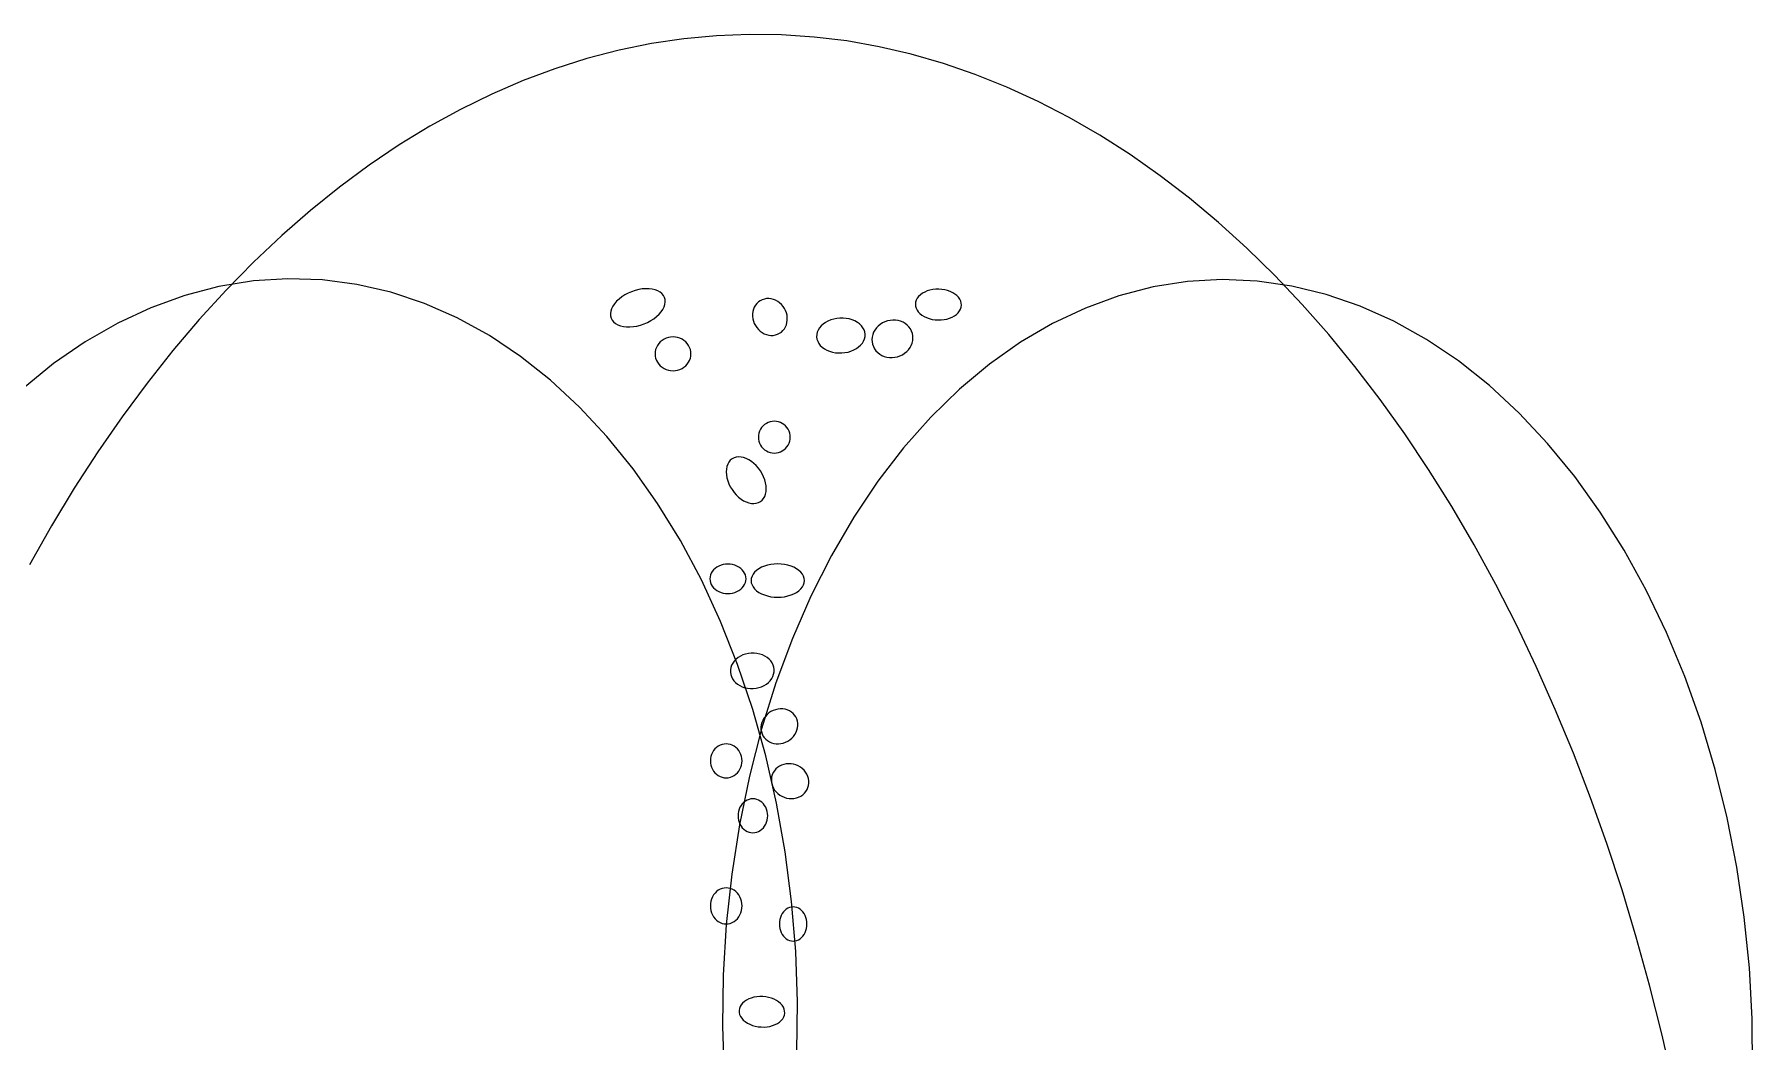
# Model space of a CAD drawing. Extents: x -1 to 217, y -22 to 302.
# Drawn here: x 35.8 to 99.4, y 101.3 to 138.5 of the extents above; entities that cross this region are included whole.
import ezdxf

# ---------------------------------------------------------------- set-up
doc = ezdxf.new("R2010")
doc.units = 0

msp = doc.modelspace()

# ---------------------------------------------------------------- linework, layer by layer
at = {"layer": 'ELLIPSES'}
for p, q in [((57.444, 137.942), (56.254, 137.633)), ((58.64, 138.187), (57.444, 137.942)), ((59.84, 138.367), (58.64, 138.187)), ((61.043, 138.481), (59.84, 138.367)), ((62.248, 138.53), (61.043, 138.481)), ((63.454, 138.514), (62.248, 138.53)), ((64.658, 138.433), (63.454, 138.514)), ((65.86, 138.287), (64.658, 138.433)), ((67.058, 138.075), (65.86, 138.287)), ((68.251, 137.798), (67.058, 138.075)), ((56.254, 137.633), (55.071, 137.259)), ((69.438, 137.457), (68.251, 137.798)), ((70.617, 137.052), (69.438, 137.457)), ((53.896, 136.821), (52.732, 136.32)), ((55.071, 137.259), (53.896, 136.821)), ((71.787, 136.584), (70.617, 137.052)), ((52.732, 136.32), (51.578, 135.756)), ((72.947, 136.052), (71.787, 136.584)), ((74.095, 135.457), (72.947, 136.052)), ((51.578, 135.756), (50.437, 135.13)), ((75.229, 134.801), (74.095, 135.457)), ((50.437, 135.13), (49.31, 134.443)), ((76.35, 134.083), (75.229, 134.801)), ((49.31, 134.443), (48.197, 133.694)), ((48.197, 133.694), (47.101, 132.886)), ((77.455, 133.305), (76.35, 134.083)), ((47.101, 132.886), (46.022, 132.019)), ((78.543, 132.468), (77.455, 133.305)), ((79.613, 131.572), (78.543, 132.468)), ((46.022, 132.019), (44.962, 131.094)), ((80.664, 130.619), (79.613, 131.572)), ((44.962, 131.094), (43.922, 130.112)), ((81.694, 129.61), (80.664, 130.619)), ((43.922, 130.112), (42.902, 129.074)), ((42.638, 129.205), (41.374, 128.874)), ((42.902, 129.074), (41.905, 127.981)), ((43.913, 129.411), (42.638, 129.205)), ((45.193, 129.494), (43.913, 129.411)), ((46.471, 129.451), (45.193, 129.494)), ((47.742, 129.283), (46.471, 129.451)), ((49, 128.992), (47.742, 129.283)), ((58.034, 129.06), (57.903, 129.015)), ((58.167, 129.094), (58.034, 129.06)), ((58.299, 129.116), (58.167, 129.094)), ((58.428, 129.126), (58.299, 129.116)), ((58.552, 129.125), (58.428, 129.126)), ((58.669, 129.111), (58.552, 129.125)), ((58.777, 129.085), (58.669, 129.111)), ((58.873, 129.048), (58.777, 129.085)), ((58.958, 129), (58.873, 129.048)), ((68.838, 129.041), (68.745, 129.001)), ((68.939, 129.071), (68.838, 129.041)), ((69.045, 129.093), (68.939, 129.071)), ((69.155, 129.105), (69.045, 129.093)), ((69.266, 129.108), (69.155, 129.105)), ((69.377, 129.1), (69.266, 129.108)), ((69.486, 129.083), (69.377, 129.1)), ((69.591, 129.057), (69.486, 129.083)), ((69.69, 129.022), (69.591, 129.057)), ((69.782, 128.978), (69.69, 129.022)), ((77.191, 129.188), (75.929, 128.862)), ((78.467, 129.388), (77.191, 129.188)), ((79.752, 129.461), (78.467, 129.388)), ((81.039, 129.406), (79.752, 129.461)), ((82.323, 129.224), (81.039, 129.406)), ((82.703, 128.545), (81.694, 129.61)), ((83.598, 128.915), (82.323, 129.224)), ((40.124, 128.422), (38.897, 127.849)), ((41.374, 128.874), (40.124, 128.422)), ((50.24, 128.578), (49, 128.992)), ((51.456, 128.043), (50.24, 128.578)), ((57.164, 128.386), (57.134, 128.294)), ((57.211, 128.478), (57.164, 128.386)), ((57.273, 128.57), (57.211, 128.478)), ((57.35, 128.659), (57.273, 128.57)), ((57.441, 128.744), (57.35, 128.659)), ((57.543, 128.823), (57.441, 128.744)), ((57.656, 128.896), (57.543, 128.823)), ((57.777, 128.96), (57.656, 128.896)), ((57.903, 129.015), (57.777, 128.96)), ((59.028, 128.943), (58.958, 129)), ((59.083, 128.876), (59.028, 128.943)), ((59.058, 128.36), (59.104, 128.452)), ((59.121, 128.802), (59.083, 128.876)), ((59.104, 128.452), (59.134, 128.544)), ((59.143, 128.721), (59.121, 128.802)), ((59.134, 128.544), (59.147, 128.634)), ((59.147, 128.634), (59.143, 128.721)), ((62.443, 128.442), (62.41, 128.364)), ((62.486, 128.514), (62.443, 128.442)), ((62.537, 128.579), (62.486, 128.514)), ((62.597, 128.635), (62.537, 128.579)), ((62.664, 128.682), (62.597, 128.635)), ((62.737, 128.718), (62.664, 128.682)), ((62.815, 128.743), (62.737, 128.718)), ((62.897, 128.757), (62.815, 128.743)), ((62.981, 128.76), (62.897, 128.757)), ((63.065, 128.751), (62.981, 128.76)), ((63.149, 128.73), (63.065, 128.751)), ((63.23, 128.698), (63.149, 128.73)), ((63.308, 128.655), (63.23, 128.698)), ((63.381, 128.603), (63.308, 128.655)), ((63.447, 128.542), (63.381, 128.603)), ((63.507, 128.472), (63.447, 128.542)), ((63.558, 128.397), (63.507, 128.472)), ((63.6, 128.315), (63.558, 128.397)), ((68.41, 128.631), (68.401, 128.557)), ((68.401, 128.557), (68.407, 128.482)), ((68.407, 128.482), (68.427, 128.409)), ((68.434, 128.704), (68.41, 128.631)), ((68.427, 128.409), (68.461, 128.337)), ((68.471, 128.773), (68.434, 128.704)), ((68.522, 128.839), (68.471, 128.773)), ((68.585, 128.9), (68.522, 128.839)), ((68.66, 128.954), (68.585, 128.9)), ((68.745, 129.001), (68.66, 128.954)), ((69.865, 128.927), (69.782, 128.978)), ((69.937, 128.869), (69.865, 128.927)), ((69.997, 128.806), (69.937, 128.869)), ((70.045, 128.738), (69.997, 128.806)), ((70.079, 128.667), (70.045, 128.738)), ((70.073, 128.372), (70.096, 128.444)), ((70.099, 128.593), (70.079, 128.667)), ((70.096, 128.444), (70.105, 128.518)), ((70.105, 128.518), (70.099, 128.593)), ((74.688, 128.411), (73.471, 127.837)), ((75.929, 128.862), (74.688, 128.411)), ((83.689, 127.426), (82.703, 128.545)), ((84.857, 128.482), (83.598, 128.915)), ((86.096, 127.925), (84.857, 128.482)), ((38.897, 127.849), (37.696, 127.159)), ((41.905, 127.981), (40.932, 126.835)), ((52.643, 127.389), (51.456, 128.043)), ((57.134, 128.294), (57.121, 128.204)), ((57.121, 128.204), (57.126, 128.118)), ((57.126, 128.118), (57.148, 128.037)), ((57.148, 128.037), (57.186, 127.962)), ((57.186, 127.962), (57.241, 127.895)), ((57.241, 127.895), (57.311, 127.838)), ((57.311, 127.838), (57.395, 127.79)), ((57.395, 127.79), (57.492, 127.753)), ((57.492, 127.753), (57.6, 127.727)), ((58.102, 127.745), (58.234, 127.779)), ((58.234, 127.779), (58.365, 127.823)), ((58.365, 127.823), (58.492, 127.878)), ((58.492, 127.878), (58.613, 127.943)), ((58.613, 127.943), (58.725, 128.015)), ((58.725, 128.015), (58.828, 128.094)), ((58.828, 128.094), (58.918, 128.179)), ((58.918, 128.179), (58.995, 128.268)), ((58.995, 128.268), (59.058, 128.36)), ((62.388, 128.281), (62.377, 128.194)), ((62.377, 128.194), (62.377, 128.105)), ((62.377, 128.105), (62.387, 128.016)), ((62.387, 128.016), (62.409, 127.928)), ((62.41, 128.364), (62.388, 128.281)), ((62.409, 127.928), (62.441, 127.843)), ((62.441, 127.843), (62.483, 127.761)), ((62.483, 127.761), (62.534, 127.685)), ((63.597, 127.716), (63.63, 127.794)), ((63.632, 128.23), (63.6, 128.315)), ((63.63, 127.794), (63.652, 127.877)), ((63.653, 128.142), (63.632, 128.23)), ((63.652, 127.877), (63.664, 127.964)), ((63.664, 128.053), (63.653, 128.142)), ((63.664, 127.964), (63.664, 128.053)), ((64.986, 127.814), (64.912, 127.747)), ((65.072, 127.874), (64.986, 127.814)), ((65.167, 127.926), (65.072, 127.874)), ((65.27, 127.969), (65.167, 127.926)), ((65.38, 128.002), (65.27, 127.969)), ((65.494, 128.024), (65.38, 128.002)), ((65.611, 128.036), (65.494, 128.024)), ((65.728, 128.036), (65.611, 128.036)), ((65.844, 128.026), (65.728, 128.036)), ((65.957, 128.005), (65.844, 128.026)), ((66.064, 127.973), (65.957, 128.005)), ((66.164, 127.932), (66.064, 127.973)), ((66.255, 127.881), (66.164, 127.932)), ((66.336, 127.822), (66.255, 127.881)), ((66.405, 127.755), (66.336, 127.822)), ((66.46, 127.683), (66.405, 127.755)), ((67.102, 127.806), (67.026, 127.743)), ((67.186, 127.859), (67.102, 127.806)), ((67.276, 127.902), (67.186, 127.859)), ((67.37, 127.934), (67.276, 127.902)), ((67.468, 127.955), (67.37, 127.934)), ((67.567, 127.964), (67.468, 127.955)), ((67.666, 127.961), (67.567, 127.964)), ((67.763, 127.946), (67.666, 127.961)), ((67.856, 127.92), (67.763, 127.946)), ((67.944, 127.883), (67.856, 127.92)), ((68.026, 127.835), (67.944, 127.883)), ((68.099, 127.778), (68.026, 127.835)), ((68.163, 127.712), (68.099, 127.778)), ((68.461, 128.337), (68.509, 128.269)), ((68.509, 128.269), (68.569, 128.206)), ((68.569, 128.206), (68.642, 128.148)), ((68.642, 128.148), (68.724, 128.097)), ((68.724, 128.097), (68.816, 128.054)), ((68.816, 128.054), (68.915, 128.018)), ((68.915, 128.018), (69.02, 127.992)), ((69.02, 127.992), (69.129, 127.975)), ((69.129, 127.975), (69.24, 127.968)), ((69.24, 127.968), (69.352, 127.97)), ((69.352, 127.97), (69.461, 127.982)), ((69.461, 127.982), (69.567, 128.004)), ((69.567, 128.004), (69.668, 128.035)), ((69.668, 128.035), (69.762, 128.074)), ((69.762, 128.074), (69.846, 128.121)), ((69.846, 128.121), (69.921, 128.176)), ((69.921, 128.176), (69.984, 128.236)), ((69.984, 128.236), (70.035, 128.302)), ((70.035, 128.302), (70.073, 128.372)), ((73.471, 127.837), (72.287, 127.143)), ((87.309, 127.248), (86.096, 127.925)), ((37.696, 127.159), (36.527, 126.355)), ((53.795, 126.621), (52.643, 127.389)), ((57.6, 127.727), (57.717, 127.714)), ((57.717, 127.714), (57.841, 127.712)), ((57.841, 127.712), (57.97, 127.722)), ((57.97, 127.722), (58.102, 127.745)), ((58.965, 127.156), (58.908, 127.095)), ((59.031, 127.21), (58.965, 127.156)), ((59.103, 127.256), (59.031, 127.21)), ((59.181, 127.292), (59.103, 127.256)), ((59.264, 127.318), (59.181, 127.292)), ((59.349, 127.334), (59.264, 127.318)), ((59.436, 127.339), (59.349, 127.334)), ((59.523, 127.334), (59.436, 127.339)), ((59.608, 127.318), (59.523, 127.334)), ((59.691, 127.292), (59.608, 127.318)), ((59.769, 127.256), (59.691, 127.292)), ((59.841, 127.21), (59.769, 127.256)), ((59.907, 127.156), (59.841, 127.21)), ((59.964, 127.095), (59.907, 127.156)), ((62.534, 127.685), (62.593, 127.616)), ((62.593, 127.616), (62.66, 127.555)), ((62.66, 127.555), (62.733, 127.502)), ((62.733, 127.502), (62.81, 127.46)), ((62.81, 127.46), (62.892, 127.428)), ((62.892, 127.428), (62.975, 127.407)), ((62.975, 127.407), (63.06, 127.398)), ((63.06, 127.398), (63.143, 127.4)), ((63.143, 127.4), (63.225, 127.414)), ((63.225, 127.414), (63.303, 127.44)), ((63.303, 127.44), (63.376, 127.476)), ((63.376, 127.476), (63.443, 127.523)), ((63.443, 127.523), (63.503, 127.579)), ((63.503, 127.579), (63.555, 127.644)), ((63.555, 127.644), (63.597, 127.716)), ((64.751, 127.43), (64.748, 127.345)), ((64.748, 127.345), (64.76, 127.262)), ((64.769, 127.513), (64.751, 127.43)), ((64.76, 127.262), (64.787, 127.18)), ((64.803, 127.595), (64.769, 127.513)), ((64.787, 127.18), (64.829, 127.103)), ((64.851, 127.673), (64.803, 127.595)), ((64.912, 127.747), (64.851, 127.673)), ((66.377, 127.039), (66.439, 127.112)), ((66.439, 127.112), (66.487, 127.19)), ((66.502, 127.605), (66.46, 127.683)), ((66.487, 127.19), (66.52, 127.272)), ((66.53, 127.524), (66.502, 127.605)), ((66.52, 127.272), (66.539, 127.356)), ((66.542, 127.44), (66.53, 127.524)), ((66.539, 127.356), (66.542, 127.44)), ((66.803, 127.337), (66.794, 127.246)), ((66.794, 127.246), (66.799, 127.156)), ((66.799, 127.156), (66.817, 127.068)), ((66.824, 127.426), (66.803, 127.337)), ((66.857, 127.513), (66.824, 127.426)), ((66.903, 127.596), (66.857, 127.513)), ((66.96, 127.673), (66.903, 127.596)), ((67.026, 127.743), (66.96, 127.673)), ((68.217, 127.638), (68.163, 127.712)), ((68.259, 127.559), (68.217, 127.638)), ((68.249, 127.028), (68.282, 127.115)), ((68.289, 127.474), (68.259, 127.559)), ((68.282, 127.115), (68.303, 127.205)), ((68.307, 127.386), (68.289, 127.474)), ((68.303, 127.205), (68.312, 127.295)), ((68.312, 127.295), (68.307, 127.386)), ((72.287, 127.143), (71.138, 126.333)), ((84.652, 126.254), (83.689, 127.426)), ((88.49, 126.454), (87.309, 127.248)), ((40.932, 126.835), (39.982, 125.637)), ((54.907, 125.74), (53.795, 126.621)), ((58.776, 126.796), (58.771, 126.714)), ((58.771, 126.714), (58.776, 126.633)), ((58.793, 126.876), (58.776, 126.796)), ((58.776, 126.633), (58.793, 126.552)), ((58.821, 126.953), (58.793, 126.876)), ((58.793, 126.552), (58.821, 126.475)), ((58.86, 127.027), (58.821, 126.953)), ((58.908, 127.095), (58.86, 127.027)), ((60.012, 127.027), (59.964, 127.095)), ((60.051, 126.953), (60.012, 127.027)), ((60.079, 126.876), (60.051, 126.953)), ((60.051, 126.475), (60.079, 126.552)), ((60.096, 126.796), (60.079, 126.876)), ((60.079, 126.552), (60.096, 126.633)), ((60.101, 126.714), (60.096, 126.796)), ((60.096, 126.633), (60.101, 126.714)), ((64.829, 127.103), (64.885, 127.03)), ((64.885, 127.03), (64.954, 126.964)), ((64.954, 126.964), (65.034, 126.904)), ((65.034, 126.904), (65.126, 126.854)), ((65.126, 126.854), (65.226, 126.812)), ((65.226, 126.812), (65.333, 126.78)), ((65.333, 126.78), (65.445, 126.759)), ((65.445, 126.759), (65.561, 126.749)), ((65.561, 126.749), (65.679, 126.749)), ((65.679, 126.749), (65.796, 126.761)), ((65.796, 126.761), (65.91, 126.784)), ((65.91, 126.784), (66.019, 126.817)), ((66.019, 126.817), (66.123, 126.859)), ((66.123, 126.859), (66.218, 126.911)), ((66.218, 126.911), (66.303, 126.971)), ((66.303, 126.971), (66.377, 127.039)), ((66.817, 127.068), (66.847, 126.983)), ((66.847, 126.983), (66.889, 126.903)), ((66.889, 126.903), (66.943, 126.829)), ((66.943, 126.829), (67.007, 126.763)), ((67.007, 126.763), (67.08, 126.706)), ((67.08, 126.706), (67.162, 126.658)), ((67.162, 126.658), (67.25, 126.621)), ((67.25, 126.621), (67.343, 126.595)), ((67.343, 126.595), (67.44, 126.58)), ((67.44, 126.58), (67.539, 126.578)), ((67.539, 126.578), (67.638, 126.587)), ((67.638, 126.587), (67.736, 126.608)), ((67.736, 126.608), (67.83, 126.64)), ((67.83, 126.64), (67.92, 126.683)), ((67.92, 126.683), (68.004, 126.736)), ((68.004, 126.736), (68.08, 126.798)), ((68.08, 126.798), (68.146, 126.868)), ((68.146, 126.868), (68.203, 126.945)), ((68.203, 126.945), (68.249, 127.028)), ((36.527, 126.355), (35.395, 125.439)), ((58.821, 126.475), (58.86, 126.402)), ((58.86, 126.402), (58.908, 126.334)), ((58.908, 126.334), (58.965, 126.272)), ((58.965, 126.272), (59.031, 126.218)), ((59.031, 126.218), (59.103, 126.173)), ((59.103, 126.173), (59.181, 126.137)), ((59.181, 126.137), (59.264, 126.11)), ((59.264, 126.11), (59.349, 126.094)), ((59.349, 126.094), (59.436, 126.089)), ((59.436, 126.089), (59.523, 126.094)), ((59.523, 126.094), (59.608, 126.11)), ((59.608, 126.11), (59.691, 126.137)), ((59.691, 126.137), (59.769, 126.173)), ((59.769, 126.173), (59.841, 126.218)), ((59.841, 126.218), (59.907, 126.272)), ((59.907, 126.272), (59.964, 126.334)), ((59.964, 126.334), (60.012, 126.402)), ((60.012, 126.402), (60.051, 126.475)), ((71.138, 126.333), (70.032, 125.409)), ((85.589, 125.031), (84.652, 126.254)), ((89.633, 125.546), (88.49, 126.454)), ((39.982, 125.637), (39.059, 124.388)), ((55.975, 124.75), (54.907, 125.74)), ((70.032, 125.409), (68.973, 124.376)), ((90.734, 124.528), (89.633, 125.546)), ((56.993, 123.658), (55.975, 124.75)), ((86.5, 123.757), (85.589, 125.031)), ((39.059, 124.388), (38.161, 123.089)), ((62.715, 123.993), (62.673, 123.929)), ((62.766, 124.051), (62.715, 123.993)), ((62.824, 124.102), (62.766, 124.051)), ((62.888, 124.144), (62.824, 124.102)), ((62.957, 124.179), (62.888, 124.144)), ((63.03, 124.203), (62.957, 124.179)), ((63.106, 124.218), (63.03, 124.203)), ((63.182, 124.223), (63.106, 124.218)), ((63.259, 124.218), (63.182, 124.223)), ((63.335, 124.203), (63.259, 124.218)), ((63.408, 124.179), (63.335, 124.203)), ((63.477, 124.144), (63.408, 124.179)), ((63.541, 124.102), (63.477, 124.144)), ((63.599, 124.051), (63.541, 124.102)), ((63.65, 123.993), (63.599, 124.051)), ((63.692, 123.929), (63.65, 123.993)), ((68.973, 124.376), (67.965, 123.239)), ((91.788, 123.405), (90.734, 124.528)), ((57.958, 122.466), (56.993, 123.658)), ((62.599, 123.711), (62.594, 123.635)), ((62.594, 123.635), (62.599, 123.558)), ((62.614, 123.787), (62.599, 123.711)), ((62.599, 123.558), (62.614, 123.482)), ((62.638, 123.86), (62.614, 123.787)), ((62.614, 123.482), (62.638, 123.409)), ((62.673, 123.929), (62.638, 123.86)), ((62.638, 123.409), (62.673, 123.34)), ((62.673, 123.34), (62.715, 123.276)), ((63.65, 123.276), (63.692, 123.34)), ((63.727, 123.86), (63.692, 123.929)), ((63.692, 123.34), (63.727, 123.409)), ((63.751, 123.787), (63.727, 123.86)), ((63.727, 123.409), (63.751, 123.482)), ((63.766, 123.711), (63.751, 123.787)), ((63.751, 123.482), (63.766, 123.558)), ((63.771, 123.635), (63.766, 123.711)), ((63.766, 123.558), (63.771, 123.635)), ((87.385, 122.435), (86.5, 123.757)), ((92.789, 122.182), (91.788, 123.405)), ((38.161, 123.089), (37.292, 121.743)), ((61.502, 122.713), (61.459, 122.637)), ((61.555, 122.778), (61.502, 122.713)), ((61.619, 122.83), (61.555, 122.778)), ((61.692, 122.869), (61.619, 122.83)), ((61.773, 122.893), (61.692, 122.869)), ((61.859, 122.903), (61.773, 122.893)), ((61.951, 122.898), (61.859, 122.903)), ((62.046, 122.879), (61.951, 122.898)), ((62.143, 122.845), (62.046, 122.879)), ((62.239, 122.797), (62.143, 122.845)), ((62.334, 122.737), (62.239, 122.797)), ((62.426, 122.664), (62.334, 122.737)), ((62.513, 122.581), (62.426, 122.664)), ((62.715, 123.276), (62.766, 123.218)), ((62.766, 123.218), (62.824, 123.167)), ((62.824, 123.167), (62.888, 123.125)), ((62.888, 123.125), (62.957, 123.09)), ((62.957, 123.09), (63.03, 123.066)), ((63.03, 123.066), (63.106, 123.051)), ((63.106, 123.051), (63.182, 123.046)), ((63.182, 123.046), (63.259, 123.051)), ((63.259, 123.051), (63.335, 123.066)), ((63.335, 123.066), (63.408, 123.09)), ((63.408, 123.09), (63.477, 123.125)), ((63.477, 123.125), (63.541, 123.167)), ((63.541, 123.167), (63.599, 123.218)), ((63.599, 123.218), (63.65, 123.276)), ((67.965, 123.239), (67.014, 122.002)), ((58.863, 121.181), (57.958, 122.466)), ((61.409, 122.455), (61.402, 122.353)), ((61.402, 122.353), (61.409, 122.246)), ((61.428, 122.551), (61.409, 122.455)), ((61.409, 122.246), (61.428, 122.135)), ((61.459, 122.637), (61.428, 122.551)), ((61.428, 122.135), (61.459, 122.022)), ((62.594, 122.489), (62.513, 122.581)), ((62.666, 122.389), (62.594, 122.489)), ((62.73, 122.283), (62.666, 122.389)), ((62.784, 122.173), (62.73, 122.283)), ((62.827, 122.061), (62.784, 122.173)), ((62.858, 121.948), (62.827, 122.061)), ((88.241, 121.066), (87.385, 122.435)), ((93.733, 120.865), (92.789, 122.182)), ((37.292, 121.743), (36.45, 120.35)), ((61.459, 122.022), (61.502, 121.91)), ((61.502, 121.91), (61.555, 121.8)), ((61.555, 121.8), (61.619, 121.694)), ((61.619, 121.694), (61.692, 121.594)), ((61.692, 121.594), (61.773, 121.501)), ((61.773, 121.501), (61.86, 121.418)), ((61.86, 121.418), (61.951, 121.346)), ((62.784, 121.37), (62.827, 121.446)), ((62.827, 121.446), (62.858, 121.532)), ((62.877, 121.837), (62.858, 121.948)), ((62.858, 121.532), (62.877, 121.627)), ((62.883, 121.73), (62.877, 121.837)), ((62.877, 121.627), (62.883, 121.73)), ((67.014, 122.002), (66.123, 120.672)), ((59.707, 119.808), (58.863, 121.181)), ((61.951, 121.346), (62.046, 121.285)), ((62.046, 121.285), (62.143, 121.238)), ((62.143, 121.238), (62.24, 121.204)), ((62.24, 121.204), (62.335, 121.185)), ((62.335, 121.185), (62.426, 121.18)), ((62.426, 121.18), (62.513, 121.19)), ((62.513, 121.19), (62.594, 121.214)), ((62.594, 121.214), (62.667, 121.253)), ((62.667, 121.253), (62.73, 121.305)), ((62.73, 121.305), (62.784, 121.37)), ((89.068, 119.651), (88.241, 121.066)), ((94.616, 119.46), (93.733, 120.865)), ((36.45, 120.35), (35.639, 118.913)), ((66.123, 120.672), (65.297, 119.255)), ((60.484, 118.353), (59.707, 119.808)), ((89.866, 118.192), (89.068, 119.651)), ((61.134, 118.87), (61.061, 118.831)), ((61.212, 118.902), (61.134, 118.87)), ((61.295, 118.925), (61.212, 118.902)), ((61.381, 118.939), (61.295, 118.925)), ((61.468, 118.944), (61.381, 118.939)), ((61.555, 118.939), (61.468, 118.944)), ((61.641, 118.925), (61.555, 118.939)), ((61.724, 118.902), (61.641, 118.925)), ((61.802, 118.87), (61.724, 118.902)), ((61.875, 118.831), (61.802, 118.87)), ((62.817, 118.867), (62.71, 118.822)), ((62.932, 118.903), (62.817, 118.867)), ((63.054, 118.929), (62.932, 118.903)), ((63.181, 118.944), (63.054, 118.929)), ((63.309, 118.95), (63.181, 118.944)), ((63.438, 118.944), (63.309, 118.95)), ((63.565, 118.929), (63.438, 118.944)), ((63.687, 118.903), (63.565, 118.929)), ((63.802, 118.867), (63.687, 118.903)), ((63.909, 118.822), (63.802, 118.867)), ((65.297, 119.255), (64.54, 117.757)), ((95.434, 117.973), (94.616, 119.46)), ((61.192, 116.823), (60.484, 118.353)), ((60.805, 118.467), (60.799, 118.396)), ((60.799, 118.396), (60.805, 118.324)), ((60.822, 118.538), (60.805, 118.467)), ((60.805, 118.324), (60.822, 118.254)), ((60.85, 118.606), (60.822, 118.538)), ((60.822, 118.254), (60.85, 118.186)), ((60.889, 118.67), (60.85, 118.606)), ((60.938, 118.729), (60.889, 118.67)), ((60.995, 118.783), (60.938, 118.729)), ((61.061, 118.831), (60.995, 118.783)), ((61.941, 118.783), (61.875, 118.831)), ((61.998, 118.729), (61.941, 118.783)), ((62.047, 118.67), (61.998, 118.729)), ((62.086, 118.606), (62.047, 118.67)), ((62.114, 118.538), (62.086, 118.606)), ((62.086, 118.186), (62.114, 118.254)), ((62.131, 118.467), (62.114, 118.538)), ((62.114, 118.254), (62.131, 118.324)), ((62.137, 118.396), (62.131, 118.467)), ((62.131, 118.324), (62.137, 118.396)), ((62.333, 118.413), (62.324, 118.332)), ((62.324, 118.332), (62.333, 118.252)), ((62.358, 118.492), (62.333, 118.413)), ((62.333, 118.252), (62.358, 118.172)), ((62.399, 118.569), (62.358, 118.492)), ((62.456, 118.641), (62.399, 118.569)), ((62.528, 118.708), (62.456, 118.641)), ((62.613, 118.769), (62.528, 118.708)), ((62.71, 118.822), (62.613, 118.769)), ((64.006, 118.769), (63.909, 118.822)), ((64.091, 118.708), (64.006, 118.769)), ((64.163, 118.641), (64.091, 118.708)), ((64.22, 118.569), (64.163, 118.641)), ((64.261, 118.492), (64.22, 118.569)), ((64.286, 118.413), (64.261, 118.492)), ((64.261, 118.172), (64.286, 118.252)), ((64.295, 118.332), (64.286, 118.413)), ((64.286, 118.252), (64.295, 118.332)), ((60.85, 118.186), (60.889, 118.122)), ((60.889, 118.122), (60.938, 118.062)), ((60.938, 118.062), (60.995, 118.008)), ((60.995, 118.008), (61.061, 117.961)), ((61.061, 117.961), (61.134, 117.921)), ((61.134, 117.921), (61.212, 117.889)), ((61.212, 117.889), (61.295, 117.866)), ((61.295, 117.866), (61.381, 117.852)), ((61.381, 117.852), (61.468, 117.848)), ((61.468, 117.848), (61.555, 117.852)), ((61.555, 117.852), (61.641, 117.866)), ((61.641, 117.866), (61.724, 117.889)), ((61.724, 117.889), (61.802, 117.921)), ((61.802, 117.921), (61.875, 117.961)), ((61.875, 117.961), (61.941, 118.008)), ((61.941, 118.008), (61.998, 118.062)), ((61.998, 118.062), (62.047, 118.122)), ((62.047, 118.122), (62.086, 118.186)), ((62.358, 118.172), (62.399, 118.096)), ((62.399, 118.096), (62.456, 118.024)), ((62.456, 118.024), (62.528, 117.956)), ((62.528, 117.956), (62.613, 117.896)), ((62.613, 117.896), (62.71, 117.842)), ((62.71, 117.842), (62.817, 117.798)), ((62.817, 117.798), (62.932, 117.762)), ((62.932, 117.762), (63.054, 117.736)), ((63.054, 117.736), (63.181, 117.72)), ((63.181, 117.72), (63.309, 117.715)), ((63.309, 117.715), (63.438, 117.72)), ((63.438, 117.72), (63.565, 117.736)), ((63.565, 117.736), (63.687, 117.762)), ((63.687, 117.762), (63.802, 117.798)), ((63.802, 117.798), (63.909, 117.842)), ((64.54, 117.757), (63.855, 116.185)), ((63.909, 117.842), (64.006, 117.896)), ((64.006, 117.896), (64.091, 117.956)), ((64.091, 117.956), (64.163, 118.024)), ((64.163, 118.024), (64.22, 118.096)), ((64.22, 118.096), (64.261, 118.172)), ((90.632, 116.691), (89.866, 118.192)), ((96.183, 116.411), (95.434, 117.973)), ((61.827, 115.225), (61.192, 116.823)), ((91.367, 115.149), (90.632, 116.691)), ((96.859, 114.78), (96.183, 116.411)), ((63.855, 116.185), (63.245, 114.545)), ((61.575, 115.118), (61.559, 115.033)), ((61.605, 115.202), (61.575, 115.118)), ((61.647, 115.281), (61.605, 115.202)), ((61.702, 115.356), (61.647, 115.281)), ((61.768, 115.424), (61.702, 115.356)), ((61.845, 115.485), (61.768, 115.424)), ((62.386, 113.566), (61.827, 115.225)), ((61.93, 115.537), (61.845, 115.485)), ((62.023, 115.581), (61.93, 115.537)), ((62.122, 115.614), (62.023, 115.581)), ((62.225, 115.636), (62.122, 115.614)), ((62.33, 115.648), (62.225, 115.636)), ((62.436, 115.648), (62.33, 115.648)), ((62.541, 115.637), (62.436, 115.648)), ((62.643, 115.615), (62.541, 115.637)), ((62.74, 115.583), (62.643, 115.615)), ((62.831, 115.54), (62.74, 115.583)), ((62.914, 115.488), (62.831, 115.54)), ((62.987, 115.427), (62.914, 115.488)), ((63.05, 115.359), (62.987, 115.427)), ((63.101, 115.285), (63.05, 115.359)), ((63.14, 115.206), (63.101, 115.285)), ((63.165, 115.123), (63.14, 115.206)), ((63.177, 115.038), (63.165, 115.123)), ((63.175, 114.952), (63.177, 115.038)), ((92.069, 113.568), (91.367, 115.149)), ((61.559, 115.033), (61.557, 114.947)), ((61.557, 114.947), (61.569, 114.862)), ((61.569, 114.862), (61.594, 114.779)), ((61.594, 114.779), (61.633, 114.7)), ((61.633, 114.7), (61.684, 114.626)), ((61.684, 114.626), (61.747, 114.558)), ((61.747, 114.558), (61.82, 114.497)), ((61.82, 114.497), (61.903, 114.445)), ((61.903, 114.445), (61.994, 114.402)), ((61.994, 114.402), (62.091, 114.37)), ((62.612, 114.371), (62.711, 114.404)), ((62.711, 114.404), (62.804, 114.447)), ((63.245, 114.545), (62.712, 112.847)), ((62.804, 114.447), (62.889, 114.5)), ((62.889, 114.5), (62.965, 114.561)), ((62.965, 114.561), (63.032, 114.629)), ((63.032, 114.629), (63.087, 114.704)), ((63.087, 114.704), (63.129, 114.783)), ((63.129, 114.783), (63.159, 114.866)), ((63.159, 114.866), (63.175, 114.952)), ((97.46, 113.09), (96.859, 114.78)), ((62.091, 114.37), (62.193, 114.348)), ((62.193, 114.348), (62.298, 114.337)), ((62.298, 114.337), (62.404, 114.337)), ((62.404, 114.337), (62.509, 114.349)), ((62.509, 114.349), (62.612, 114.371)), ((62.868, 111.853), (62.386, 113.566)), ((62.754, 113.16), (62.721, 113.079)), ((62.798, 113.238), (62.754, 113.16)), ((62.851, 113.31), (62.798, 113.238)), ((62.913, 113.376), (62.851, 113.31)), ((62.983, 113.434), (62.913, 113.376)), ((63.06, 113.484), (62.983, 113.434)), ((63.142, 113.525), (63.06, 113.484)), ((63.227, 113.555), (63.142, 113.525)), ((63.316, 113.576), (63.227, 113.555)), ((63.405, 113.585), (63.316, 113.576)), ((63.494, 113.583), (63.405, 113.585)), ((63.58, 113.57), (63.494, 113.583)), ((63.663, 113.547), (63.58, 113.57)), ((63.741, 113.513), (63.663, 113.547)), ((63.813, 113.469), (63.741, 113.513)), ((63.877, 113.416), (63.813, 113.469)), ((63.932, 113.355), (63.877, 113.416)), ((63.978, 113.287), (63.932, 113.355)), ((64.013, 113.213), (63.978, 113.287)), ((64.038, 113.134), (64.013, 113.213)), ((64.051, 113.052), (64.038, 113.134)), ((92.739, 111.95), (92.069, 113.568)), ((62.712, 112.847), (62.261, 111.096)), ((62.699, 112.996), (62.689, 112.911)), ((62.689, 112.911), (62.69, 112.828)), ((62.69, 112.828), (62.703, 112.746)), ((62.721, 113.079), (62.699, 112.996)), ((62.703, 112.746), (62.728, 112.667)), ((62.728, 112.667), (62.763, 112.593)), ((62.763, 112.593), (62.809, 112.525)), ((62.809, 112.525), (62.864, 112.464)), ((63.758, 112.445), (63.828, 112.504)), ((63.828, 112.504), (63.89, 112.57)), ((63.89, 112.57), (63.944, 112.642)), ((63.944, 112.642), (63.987, 112.719)), ((63.987, 112.719), (64.02, 112.8)), ((64.02, 112.8), (64.042, 112.884)), ((64.042, 112.884), (64.052, 112.968)), ((64.052, 112.968), (64.051, 113.052)), ((97.983, 111.346), (97.46, 113.09)), ((60.862, 111.905), (60.837, 111.827)), ((60.896, 111.979), (60.862, 111.905)), ((60.938, 112.047), (60.896, 111.979)), ((60.989, 112.109), (60.938, 112.047)), ((61.047, 112.163), (60.989, 112.109)), ((61.111, 112.208), (61.047, 112.163)), ((61.18, 112.245), (61.111, 112.208)), ((61.252, 112.271), (61.18, 112.245)), ((61.328, 112.287), (61.252, 112.271)), ((61.404, 112.293), (61.328, 112.287)), ((61.481, 112.287), (61.404, 112.293)), ((61.557, 112.271), (61.481, 112.287)), ((61.629, 112.245), (61.557, 112.271)), ((61.698, 112.208), (61.629, 112.245)), ((61.762, 112.163), (61.698, 112.208)), ((61.82, 112.109), (61.762, 112.163)), ((61.871, 112.047), (61.82, 112.109)), ((61.913, 111.979), (61.871, 112.047)), ((61.947, 111.905), (61.913, 111.979)), ((61.972, 111.827), (61.947, 111.905)), ((62.864, 112.464), (62.928, 112.411)), ((62.928, 112.411), (63, 112.367)), ((63, 112.367), (63.078, 112.333)), ((63.078, 112.333), (63.161, 112.31)), ((63.161, 112.31), (63.248, 112.297)), ((63.248, 112.297), (63.336, 112.295)), ((63.336, 112.295), (63.425, 112.304)), ((63.425, 112.304), (63.514, 112.324)), ((63.514, 112.324), (63.6, 112.355)), ((63.6, 112.355), (63.682, 112.396)), ((63.682, 112.396), (63.758, 112.445)), ((93.374, 110.297), (92.739, 111.95)), ((60.822, 111.747), (60.817, 111.665)), ((60.817, 111.665), (60.822, 111.583)), ((60.837, 111.827), (60.822, 111.747)), ((60.822, 111.583), (60.837, 111.502)), ((60.837, 111.502), (60.862, 111.425)), ((60.862, 111.425), (60.896, 111.351)), ((60.896, 111.351), (60.938, 111.283)), ((60.938, 111.283), (60.989, 111.221)), ((61.82, 111.221), (61.871, 111.283)), ((61.871, 111.283), (61.913, 111.351)), ((61.913, 111.351), (61.947, 111.425)), ((61.947, 111.425), (61.972, 111.502)), ((61.987, 111.747), (61.972, 111.827)), ((61.972, 111.502), (61.987, 111.583)), ((61.992, 111.665), (61.987, 111.747)), ((61.987, 111.583), (61.992, 111.665)), ((63.269, 110.094), (62.868, 111.853)), ((63.14, 111.229), (63.106, 111.153)), ((63.184, 111.3), (63.14, 111.229)), ((63.239, 111.364), (63.184, 111.3)), ((63.302, 111.42), (63.239, 111.364)), ((63.374, 111.468), (63.302, 111.42)), ((63.452, 111.506), (63.374, 111.468)), ((63.536, 111.534), (63.452, 111.506)), ((63.623, 111.552), (63.536, 111.534)), ((63.713, 111.559), (63.623, 111.552)), ((63.804, 111.554), (63.713, 111.559)), ((63.894, 111.539), (63.804, 111.554)), ((63.982, 111.513), (63.894, 111.539)), ((64.067, 111.477), (63.982, 111.513)), ((64.146, 111.431), (64.067, 111.477)), ((64.219, 111.377), (64.146, 111.431)), ((64.284, 111.314), (64.219, 111.377)), ((64.34, 111.245), (64.284, 111.314)), ((64.387, 111.17), (64.34, 111.245)), ((98.425, 109.558), (97.983, 111.346)), ((60.989, 111.221), (61.047, 111.167)), ((61.047, 111.167), (61.111, 111.121)), ((61.111, 111.121), (61.18, 111.085)), ((61.18, 111.085), (61.252, 111.058)), ((61.252, 111.058), (61.328, 111.042)), ((61.328, 111.042), (61.404, 111.037)), ((61.404, 111.037), (61.481, 111.042)), ((61.481, 111.042), (61.557, 111.058)), ((61.557, 111.058), (61.629, 111.085)), ((61.629, 111.085), (61.698, 111.121)), ((61.698, 111.121), (61.762, 111.167)), ((61.762, 111.167), (61.82, 111.221)), ((62.261, 111.096), (61.891, 109.302)), ((63.084, 111.073), (63.073, 110.99)), ((63.073, 110.99), (63.074, 110.906)), ((63.074, 110.906), (63.087, 110.822)), ((63.106, 111.153), (63.084, 111.073)), ((63.087, 110.822), (63.112, 110.739)), ((63.112, 110.739), (63.147, 110.66)), ((63.147, 110.66), (63.194, 110.585)), ((64.35, 110.53), (64.394, 110.601)), ((64.423, 111.09), (64.387, 111.17)), ((64.394, 110.601), (64.428, 110.677)), ((64.447, 111.008), (64.423, 111.09)), ((64.428, 110.677), (64.451, 110.757)), ((64.46, 110.924), (64.447, 111.008)), ((64.451, 110.757), (64.461, 110.84)), ((64.461, 110.84), (64.46, 110.924)), ((61.953, 110.016), (61.913, 109.947)), ((62, 110.078), (61.953, 110.016)), ((62.054, 110.132), (62, 110.078)), ((62.114, 110.178), (62.054, 110.132)), ((62.179, 110.214), (62.114, 110.178)), ((62.247, 110.241), (62.179, 110.214)), ((62.317, 110.257), (62.247, 110.241)), ((62.389, 110.262), (62.317, 110.257)), ((62.46, 110.257), (62.389, 110.262)), ((62.531, 110.241), (62.46, 110.257)), ((62.599, 110.214), (62.531, 110.241)), ((62.663, 110.178), (62.599, 110.214)), ((62.723, 110.132), (62.663, 110.178)), ((62.777, 110.078), (62.723, 110.132)), ((62.824, 110.016), (62.777, 110.078)), ((62.864, 109.947), (62.824, 110.016)), ((63.194, 110.585), (63.25, 110.515)), ((63.25, 110.515), (63.315, 110.453)), ((63.588, 108.296), (63.269, 110.094)), ((63.315, 110.453), (63.388, 110.398)), ((63.388, 110.398), (63.467, 110.353)), ((63.467, 110.353), (63.552, 110.316)), ((63.552, 110.316), (63.64, 110.29)), ((63.64, 110.29), (63.73, 110.275)), ((63.73, 110.275), (63.821, 110.271)), ((63.821, 110.271), (63.911, 110.278)), ((63.911, 110.278), (63.999, 110.295)), ((63.999, 110.295), (64.082, 110.323)), ((64.082, 110.323), (64.161, 110.362)), ((64.161, 110.362), (64.232, 110.41)), ((64.232, 110.41), (64.295, 110.466)), ((64.295, 110.466), (64.35, 110.53)), ((93.974, 108.61), (93.374, 110.297)), ((61.844, 109.715), (61.84, 109.633)), ((61.84, 109.633), (61.844, 109.551)), ((61.858, 109.796), (61.844, 109.715)), ((61.844, 109.551), (61.858, 109.47)), ((61.881, 109.874), (61.858, 109.796)), ((61.858, 109.47), (61.881, 109.392)), ((61.913, 109.947), (61.881, 109.874)), ((61.881, 109.392), (61.913, 109.318)), ((61.913, 109.318), (61.953, 109.25)), ((62.824, 109.25), (62.864, 109.318)), ((62.896, 109.874), (62.864, 109.947)), ((62.864, 109.318), (62.896, 109.392)), ((62.919, 109.796), (62.896, 109.874)), ((62.896, 109.392), (62.919, 109.47)), ((62.933, 109.715), (62.919, 109.796)), ((62.919, 109.47), (62.933, 109.551)), ((62.938, 109.633), (62.933, 109.715)), ((62.933, 109.551), (62.938, 109.633)), ((98.784, 107.732), (98.425, 109.558)), ((61.891, 109.302), (61.606, 107.472)), ((61.953, 109.25), (62, 109.188)), ((62, 109.188), (62.054, 109.134)), ((62.054, 109.134), (62.114, 109.088)), ((62.114, 109.088), (62.179, 109.051)), ((62.179, 109.051), (62.247, 109.025)), ((62.247, 109.025), (62.317, 109.009)), ((62.317, 109.009), (62.389, 109.003)), ((62.389, 109.003), (62.46, 109.009)), ((62.46, 109.009), (62.531, 109.025)), ((62.531, 109.025), (62.599, 109.051)), ((62.599, 109.051), (62.663, 109.088)), ((62.663, 109.088), (62.723, 109.134)), ((62.723, 109.134), (62.777, 109.188)), ((62.777, 109.188), (62.824, 109.25)), ((63.823, 106.469), (63.588, 108.296)), ((94.539, 106.891), (93.974, 108.61)), ((61.606, 107.472), (61.406, 105.616)), ((99.06, 105.879), (98.784, 107.732)), ((61.047, 106.828), (60.99, 106.771)), ((61.111, 106.877), (61.047, 106.828)), ((61.18, 106.915), (61.111, 106.877)), ((61.253, 106.943), (61.18, 106.915)), ((61.328, 106.96), (61.253, 106.943)), ((61.404, 106.966), (61.328, 106.96)), ((61.481, 106.96), (61.404, 106.966)), ((61.556, 106.943), (61.481, 106.96)), ((61.629, 106.915), (61.556, 106.943)), ((61.698, 106.877), (61.629, 106.915)), ((61.762, 106.828), (61.698, 106.877)), ((61.819, 106.771), (61.762, 106.828)), ((95.067, 105.143), (94.539, 106.891)), ((60.823, 106.386), (60.818, 106.299)), ((60.818, 106.299), (60.823, 106.212)), ((60.838, 106.472), (60.823, 106.386)), ((60.823, 106.212), (60.838, 106.126)), ((60.863, 106.554), (60.838, 106.472)), ((60.897, 106.632), (60.863, 106.554)), ((60.939, 106.705), (60.897, 106.632)), ((60.99, 106.771), (60.939, 106.705)), ((61.87, 106.705), (61.819, 106.771)), ((61.912, 106.632), (61.87, 106.705)), ((61.946, 106.554), (61.912, 106.632)), ((61.971, 106.472), (61.946, 106.554)), ((61.986, 106.386), (61.971, 106.472)), ((61.971, 106.126), (61.986, 106.212)), ((61.991, 106.299), (61.986, 106.386)), ((61.986, 106.212), (61.991, 106.299)), ((63.626, 106.179), (63.57, 106.133)), ((63.686, 106.215), (63.626, 106.179)), ((63.749, 106.242), (63.686, 106.215)), ((63.814, 106.258), (63.749, 106.242)), ((63.881, 106.263), (63.814, 106.258)), ((63.974, 104.619), (63.823, 106.469)), ((63.948, 106.258), (63.881, 106.263)), ((64.013, 106.242), (63.948, 106.258)), ((64.076, 106.215), (64.013, 106.242)), ((64.136, 106.179), (64.076, 106.215)), ((64.192, 106.133), (64.136, 106.179)), ((60.838, 106.126), (60.863, 106.044)), ((60.863, 106.044), (60.897, 105.966)), ((60.897, 105.966), (60.939, 105.893)), ((60.939, 105.893), (60.99, 105.827)), ((60.99, 105.827), (61.047, 105.77)), ((61.047, 105.77), (61.111, 105.721)), ((61.111, 105.721), (61.18, 105.683)), ((61.18, 105.683), (61.253, 105.655)), ((61.253, 105.655), (61.328, 105.638)), ((61.406, 105.616), (61.292, 103.74)), ((61.328, 105.638), (61.404, 105.632)), ((61.404, 105.632), (61.481, 105.638)), ((61.481, 105.638), (61.556, 105.655)), ((61.556, 105.655), (61.629, 105.683)), ((61.629, 105.683), (61.698, 105.721)), ((61.698, 105.721), (61.762, 105.77)), ((61.762, 105.77), (61.819, 105.827)), ((61.819, 105.827), (61.87, 105.893)), ((61.87, 105.893), (61.912, 105.966)), ((61.912, 105.966), (61.946, 106.044)), ((61.946, 106.044), (61.971, 106.126)), ((63.375, 105.715), (63.37, 105.632)), ((63.37, 105.632), (63.375, 105.55)), ((63.388, 105.796), (63.375, 105.715)), ((63.375, 105.55), (63.388, 105.469)), ((63.409, 105.874), (63.388, 105.796)), ((63.439, 105.948), (63.409, 105.874)), ((63.476, 106.016), (63.439, 105.948)), ((63.52, 106.078), (63.476, 106.016)), ((63.57, 106.133), (63.52, 106.078)), ((64.242, 106.078), (64.192, 106.133)), ((64.286, 106.016), (64.242, 106.078)), ((64.323, 105.948), (64.286, 106.016)), ((64.353, 105.874), (64.323, 105.948)), ((64.374, 105.796), (64.353, 105.874)), ((64.387, 105.715), (64.374, 105.796)), ((64.374, 105.469), (64.387, 105.55)), ((64.392, 105.632), (64.387, 105.715)), ((64.387, 105.55), (64.392, 105.632)), ((99.25, 104.006), (99.06, 105.879)), ((63.388, 105.469), (63.409, 105.391)), ((63.409, 105.391), (63.439, 105.317)), ((63.439, 105.317), (63.476, 105.248)), ((63.476, 105.248), (63.52, 105.186)), ((63.52, 105.186), (63.57, 105.132)), ((63.57, 105.132), (63.626, 105.086)), ((63.626, 105.086), (63.686, 105.049)), ((63.686, 105.049), (63.749, 105.023)), ((63.749, 105.023), (63.814, 105.007)), ((63.814, 105.007), (63.881, 105.001)), ((63.881, 105.001), (63.948, 105.007)), ((63.948, 105.007), (64.013, 105.023)), ((64.013, 105.023), (64.076, 105.049)), ((64.076, 105.049), (64.136, 105.086)), ((64.136, 105.086), (64.192, 105.132)), ((64.192, 105.132), (64.242, 105.186)), ((64.242, 105.186), (64.286, 105.248)), ((64.286, 105.248), (64.323, 105.317)), ((64.323, 105.317), (64.353, 105.391)), ((64.353, 105.391), (64.374, 105.469)), ((95.559, 103.368), (95.067, 105.143)), ((64.04, 102.755), (63.974, 104.619)), ((61.292, 103.74), (61.265, 101.854)), ((99.353, 102.121), (99.25, 104.006)), ((96.014, 101.566), (95.559, 103.368)), ((61.892, 102.504), (61.881, 102.431)), ((61.881, 102.431), (61.884, 102.358)), ((61.884, 102.358), (61.901, 102.284)), ((61.918, 102.575), (61.892, 102.504)), ((61.957, 102.643), (61.918, 102.575)), ((62.01, 102.706), (61.957, 102.643)), ((62.075, 102.763), (62.01, 102.706)), ((62.151, 102.815), (62.075, 102.763)), ((62.236, 102.858), (62.151, 102.815)), ((62.33, 102.894), (62.236, 102.858)), ((62.431, 102.921), (62.33, 102.894)), ((62.537, 102.938), (62.431, 102.921)), ((62.646, 102.947), (62.537, 102.938)), ((62.757, 102.945), (62.646, 102.947)), ((62.867, 102.934), (62.757, 102.945)), ((62.974, 102.914), (62.867, 102.934)), ((63.077, 102.884), (62.974, 102.914)), ((63.175, 102.846), (63.077, 102.884)), ((63.264, 102.8), (63.175, 102.846)), ((63.344, 102.747), (63.264, 102.8)), ((63.414, 102.687), (63.344, 102.747)), ((63.472, 102.623), (63.414, 102.687)), ((63.517, 102.554), (63.472, 102.623)), ((63.549, 102.483), (63.517, 102.554)), ((63.566, 102.409), (63.549, 102.483)), ((63.558, 102.263), (63.569, 102.336)), ((63.569, 102.336), (63.566, 102.409)), ((64.02, 100.886), (64.04, 102.755)), ((61.265, 101.854), (61.325, 99.967)), ((61.901, 102.284), (61.933, 102.213)), ((61.933, 102.213), (61.978, 102.144)), ((61.978, 102.144), (62.036, 102.079)), ((62.036, 102.079), (62.105, 102.02)), ((62.105, 102.02), (62.186, 101.967)), ((62.186, 101.967), (62.275, 101.921)), ((62.275, 101.921), (62.372, 101.883)), ((62.372, 101.883), (62.476, 101.853)), ((62.476, 101.853), (62.583, 101.833)), ((62.583, 101.833), (62.693, 101.822)), ((62.693, 101.822), (62.804, 101.82)), ((62.804, 101.82), (62.913, 101.828)), ((62.913, 101.828), (63.019, 101.846)), ((63.019, 101.846), (63.119, 101.873)), ((63.119, 101.873), (63.214, 101.909)), ((63.214, 101.909), (63.299, 101.952)), ((63.299, 101.952), (63.375, 102.003)), ((63.375, 102.003), (63.44, 102.061)), ((63.44, 102.061), (63.493, 102.124)), ((63.493, 102.124), (63.532, 102.192)), ((63.532, 102.192), (63.558, 102.263)), ((99.369, 100.233), (99.353, 102.121)), ((96.431, 99.741), (96.014, 101.566))]:
    msp.add_line(p, q, dxfattribs=at)

doc.saveas('drawing.dxf')
